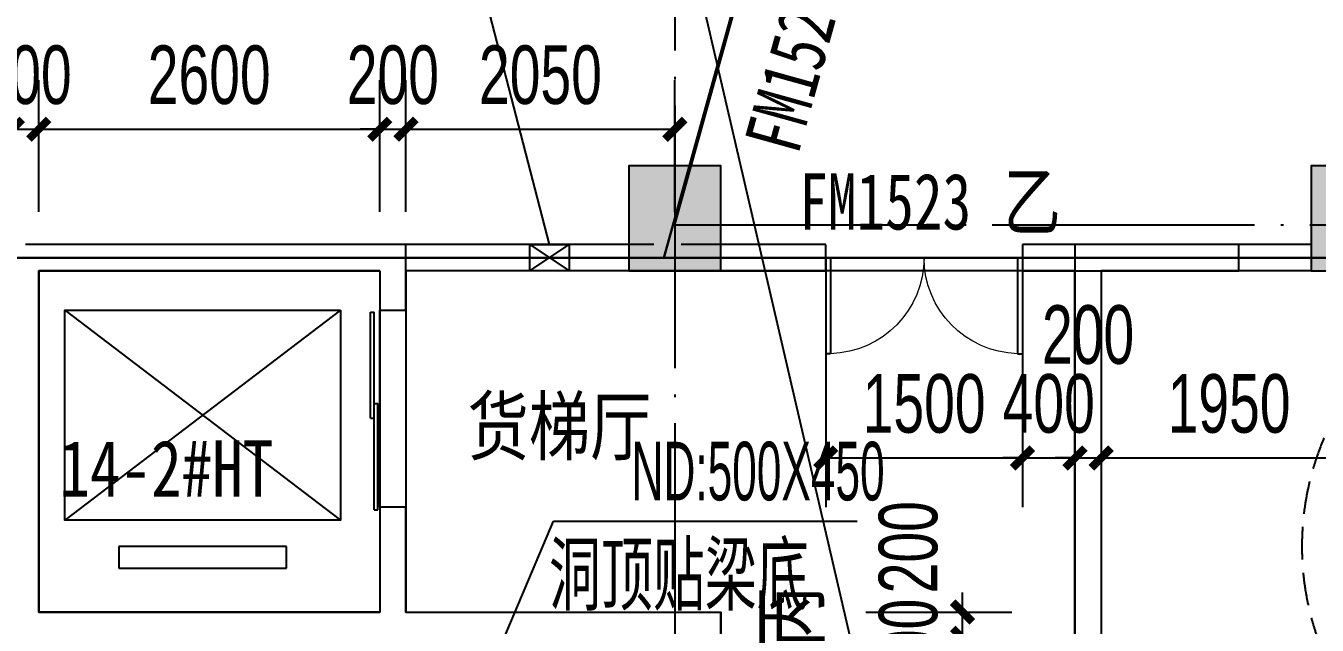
# Model space of a CAD drawing. Extents: x -409435 to 356702, y -107829 to 330904.
# Drawn here: x 99452 to 109297, y 18600 to 23167 of the extents above; entities that cross this region are included whole.
import ezdxf
from ezdxf.xclip import XClip

# ---------------------------------------------------------------- set-up
doc = ezdxf.new("R2010")
doc.units = 0
doc.header["$LTSCALE"] = 1000
doc.header["$MEASUREMENT"] = 0
doc.header["$XCLIPFRAME"] = 0
doc.linetypes.add('104-14# 核心筒$0$DASH', pattern=[0.35, 0.25, -0.1])
doc.linetypes.add('104-14# 核心筒$0$DOTE', pattern=[2.42, 2, -0.2, 0.02, -0.2])
for name, color, linetype in [('01-标注_尺寸', 124, 'Continuous'), ('01-标注_符号', 200, 'Continuous'), ('104-14# 核心筒$0$02-TEXT_标注', 130, 'Continuous'), ('104-14# 核心筒$0$A-E_电梯', 171, 'Continuous'), ('104-14# 核心筒$0$A_AXIS-轴线', 36, '104-14# 核心筒$0$DOTE'), ('104-14# 核心筒$0$A_STR-砌块墙', 121, 'Continuous'), ('104-14# 核心筒$0$A_STR-砼柱', 51, 'Continuous'), ('104-14# 核心筒$0$DOOR_FIRE_TEXT', 7, 'Continuous'), ('PUB_HATCH', 8, 'Continuous'), ('X-104 14#平面$0$02-TEXT_标注', 130, 'Continuous'), ('X-104 14#平面$0$A-TECH_电气', 240, 'Continuous'), ('X-104 14#平面$0$A_STR-砌块墙', 121, 'Continuous'), ('X-104 14#平面$0$DOOR_FIRE', 220, 'Continuous'), ('X-104 14#平面$0$DOOR_FIRE_TEXT', 7, 'Continuous'), ('建-标注-文本', 254, 'Continuous'), ('建-标注-索引', 75, 'Continuous')]:
    doc.layers.add(name, color=color, linetype=linetype)
doc.layers.add('104-14# 核心筒$0$04-不打印_辅助线', color=165, linetype='Continuous', plot=False)
doc.layers.add('DIM_MODI', color=6, linetype='Continuous', plot=False)
doc.layers.add('X-104 14#平面$0$000套内', color=226, linetype='Continuous', lineweight=30, plot=False)
doc.styles.add('104-14# 核心筒$0$_TCH_WINDOW', font='STXIHEI_0.TTF', dxfattribs={"width": 0.8, "height": 3.5})
doc.styles.add('104-14# 核心筒$0$Standard', font='STXIHEI_0.TTF', dxfattribs={"width": 0.8})
doc.styles.add('_TCH_DIM', font='ros.shx', dxfattribs={"width": 0.8, "height": 2, "bigfont": 'jd.shx'})
doc.styles.add('_TCH_DIM_T3', font='ros.shx', dxfattribs={"width": 0.705882, "bigfont": 'jd.shx'})
doc.styles.add('X-104 14#平面$0$_TCH_WINDOW', font='STXIHEI_0.TTF', dxfattribs={"width": 0.75, "height": 3.5})
doc.styles.add('X-104 14#平面$0$Standard', font='STXIHEI_0.TTF', dxfattribs={"width": 0.8})
doc.dimstyles.new('_TCH_ARCH&&150', dxfattribs={"dimtxt": 446.25, "dimasz": 150, "dimexe": 375, "dimexo": 450, "dimgap": 189.375, "dimtad": 1, "dimdec": 0, "dimzin": 0, "dimdsep": 46, "dimtxsty": '_TCH_DIM_T3', "dimblk": 'ARCHTICK', "dimcen": 0.09, "dimclrt": 7, "dimazin": 2, "dimtfac": 1, "dimtdec": 0, "dimtix": 1, "dimtmove": 2, "dimatfit": 3, "dimfxl": 0, "dimtolj": 1, "dimtzin": 0, "dimarcsym": 0})

# ---------------------------------------------------------------- blocks, each defined once
blk = doc.blocks.new('104-14# 核心筒$0$wrert')
for p, q in [((300, 200), (1900, 2300)), ((300, 2300), (1900, 200)), ((2265, 1890.12), (2100, 1890.12)), ((2100, 1890.12), (2100, 609.88)), ((2265, 609.88), (2265, 1890.12)), ((2100, 609.88), (2265, 609.88))]:
    blk.add_line(p, q)
for points in [[(0, 2600), (2600, 2600), (2600, 0), (0, 0)], [(300, 2300), (1900, 2300), (1900, 200), (300, 200), (300, 2300)]]:
    blk.add_lwpolyline(points, close=True)
blk = doc.blocks.new('104-14# 核心筒$0$$DorLib2D$00000128')
at = {"color": 0}
for points in [[(-0.4909, 0.8502), (-0.4909, 0.7099)], [(0.0491, 0.8502), (-0.4909, 0.8502)], [(0.0491, 0.8502), (0.0491, 0.7099)], [(0.0491, 0.7099), (-0.4909, 0.7099)], [(0.5132, 0.7099), (-0.0268, 0.7099)], [(-0.0268, 0.7099), (-0.0268, 0.5696)], [(0.5132, 0.7099), (0.5132, 0.5696)], [(0.5132, 0.5696), (-0.0268, 0.5696)], [(0.5, 0.5), (-0.5, 0.5)]]:
    blk.add_lwpolyline(points, dxfattribs=at)
blk = doc.blocks.new('_FZH')
blk.add_lwpolyline([(-0.5, -0.5), (0.5, -0.5), (0.5, 0.5), (-0.5, 0.5)], close=True)
at = {"layer": 'PUB_HATCH'}
blk.add_solid([(-0.5, -0.5), (0.5, -0.5), (-0.5, 0.5), (0.5, 0.5)], dxfattribs=at)
blk = doc.blocks.new('104-14# 核心筒')
at = {"layer": '104-14# 核心筒$0$04-不打印_辅助线', "linetype": '104-14# 核心筒$0$DASH'}
blk.add_arc((111280, 19200), 2100, 90, 270, dxfattribs=at)
at = {"layer": '104-14# 核心筒$0$A_AXIS-轴线'}
for p, q in [((104400, 54018.4), (104400, -8545.1)), ((104400, 21650), (110517.1, 43636)), ((104400, 21650), (120259.9, 21650))]:
    blk.add_line(p, q, dxfattribs=at)
at = {"layer": '104-14# 核心筒$0$A_STR-砌块墙'}
for p, q in [((102350, 21500), (99450, 21500)), ((102350, 21000), (102350, 21500)), ((107450, 21500), (107450, 17000)), ((109250, 21500), (107450, 21500)), ((99550, 21300), (99550, 20550)), ((102150, 21300), (99550, 21300)), ((102150, 21300), (102150, 21000)), ((107650, 21300), (107650, 17100)), ((109250, 21300), (107650, 21300)), ((102150, 21000), (102350, 21000)), ((99550, 20550), (99550, 18700)), ((102350, 19500), (102150, 19500)), ((102150, 19500), (102150, 18700)), ((102350, 18700), (102350, 19500)), ((99550, 18700), (102150, 18700)), ((102350, 18700), (102850, 18700)), ((102850, 18700), (103848.5, 18700)), ((103848.5, 18700), (104750, 18700)), ((104750, 18400), (104750, 18700))]:
    blk.add_line(p, q, dxfattribs=at)
at = {"layer": '104-14# 核心筒$0$A-E_电梯', "rotation": 270}
blk.add_blockref('104-14# 核心筒$0$wrert', (99550, 21300), dxfattribs=at)
at = {"layer": '104-14# 核心筒$0$A-E_电梯', "xscale": 1500, "yscale": -200, "zscale": 200, "rotation": 269.9999999999988}
blk.add_blockref('104-14# 核心筒$0$$DorLib2D$00000128', (102250, 20250), dxfattribs=at)
at = {"layer": '104-14# 核心筒$0$A_STR-砼柱', "xscale": 700, "yscale": 800, "zscale": 800}
for p in [(104400, 21700), (109600, 21700)]:
    blk.add_blockref('_FZH', p, dxfattribs=at)
at = {"layer": '104-14# 核心筒$0$02-TEXT_标注', "style": '104-14# 核心筒$0$Standard', "width": 0.8}
blk.add_text('14-2#HT', height=428.14, dxfattribs=at).set_placement((99707.9, 19580.1))
at = {"layer": '104-14# 核心筒$0$DOOR_FIRE_TEXT', "style": '104-14# 核心筒$0$_TCH_WINDOW', "width": 0.8}
blk.add_text('丙', height=428.1, rotation=90, dxfattribs=at).set_placement((105495.6, 18431.1))
blk = doc.blocks.new('*U419')
blk.add_lwpolyline([(200, 0), (200, 300), (0, 300), (0, 0), (200, 0), (0, 300), (0, 0), (200, 300)])
blk = doc.blocks.new('X-104 14#平面$0$dd')
at = {"layer": 'X-104 14#平面$0$A-TECH_电气', "xscale": -1, "rotation": 270}
blk.add_blockref('*U419', (103356.3, -277800), dxfattribs=at)
blk = doc.blocks.new('X-104 14#平面$0$$DorLib2D$00000002')
for p, q in [((-0.5, 0), (-0.5, 0.4875)), ((-0.475, 0.4875), (-0.5, 0.4875)), ((-0.475, 0), (-0.475, 0.4875)), ((0.475, 0), (0.475, 0.4875)), ((0.475, 0.4875), (0.5, 0.4875)), ((0.5, 0), (0.5, 0.4875)), ((-0.5, 0), (-0.475, 0)), ((0.5, 0), (0.475, 0))]:
    blk.add_line(p, q)
at = {"lineweight": 13}
for centre, start, end in [((-0.4875, 0), 0, 88.53072), ((0.4875, 0), 91.46928, 180)]:
    blk.add_arc(centre, 0.4875, start, end, dxfattribs=at)
blk = doc.blocks.new('X-104 14#平面')
at = {"layer": 'Defpoints', "color": 1}
blk.add_lwpolyline([(116600.2, 11900), (107450, 11900), (107450, 21300), (102350, 21300), (102350, 18700), (104750, 18700), (104750, 16300), (100150, 16300), (100150, 14800), (104750, 14800), (104750, 12300), (97418.8, 12300), (77552.9, 32183.5), (74724.4, 29355.1), (86750, 17329.5), (86750, 10200), (93750, 10200), (93750, 7900), (95050, 7900), (95050, 8100), (100667.2, 8100), (110242.7, 1395.5), (116600.2, 10475)], close=True, dxfattribs=at)
at = {"layer": 'X-104 14#平面$0$000套内'}
for points in [[(96133, 32326.4), (85535.9, 35276.2), (87132.4, 41014.3), (83542.7, 42013), (76213.2, 35359.5), (78361.9, 32992.5), (77623.6, 32254.2), (95700, 14177.8), (95700, 21400), (113750, 21400), (113750, 26000), (116750.2, 26000), (116750.2, 38348.2), (99169.4, 43239.7)], [(116750.2, 38348.2), (109586.6, 40341.4), (104316.5, 21400), (113750, 21400), (113750, 26000), (116750.2, 26000)]]:
    blk.add_lwpolyline(points, close=True, dxfattribs=at)
at = {"layer": 'X-104 14#平面$0$A_STR-砌块墙'}
for p, q in [((104240.5, 21500), (102350, 21500)), ((102350, 21300), (102350, 21500)), ((105550, 21500), (104448.1, 21500)), ((105550, 21300), (105550, 21500)), ((108700, 21500), (107050, 21500)), ((107050, 21500), (107050, 21300)), ((108700, 21300), (108700, 21500)), ((104316.5, 21300), (102350, 21300)), ((104316.5, 21300), (105550, 21300)), ((107050, 21300), (108700, 21300))]:
    blk.add_line(p, q, dxfattribs=at)
ref = blk.add_blockref('104-14# 核心筒', (0, 0))
XClip(ref).set_block_clipping_path([(-38664.3623821461, -25500), (139216.5485069363, 330900)])
blk.add_blockref('X-104 14#平面$0$dd', (-62.7, 299100))
at = {"layer": 'X-104 14#平面$0$DOOR_FIRE', "xscale": -1500, "yscale": 1500, "zscale": 200, "rotation": 179.9999989690633}
blk.add_blockref('X-104 14#平面$0$$DorLib2D$00000002', (106300, 21400), dxfattribs=at)
at = {"layer": 'X-104 14#平面$0$02-TEXT_标注', "style": 'X-104 14#平面$0$Standard', "width": 0.8}
blk.add_text('货梯厅', height=428.14, dxfattribs=at).set_placement((102819.2, 19901.7))
at = {"layer": 'X-104 14#平面$0$DOOR_FIRE_TEXT', "style": 'X-104 14#平面$0$_TCH_WINDOW', "width": 0.75}
for s, height, rotation, p in [('FM1523', 428.14, 74.4519, (105338.6, 22174.6)), ('乙', 428.1, 360, (106904.4, 21615.3)), ('FM1523', 428.14, 360, (105348.3, 21615.3))]:
    blk.add_text(s, height=height, rotation=rotation, dxfattribs=at).set_placement(p)
blk = doc.blocks.new('ddcc')
at = {"layer": '01-标注_符号'}
blk.add_line((103443.6, 21500), (102489.3, 25194.7), dxfattribs=at)
blk = doc.blocks.new('sjdfadsfiididdi')
at = {"layer": '建-标注-索引'}
for p, q in [((102950, 18150), (103473.7, 19393.6)), ((103473.7, 19393.6), (105789.3, 19393.6))]:
    blk.add_line(p, q, dxfattribs=at)
at = {"layer": '建-标注-文本', "style": '_TCH_DIM'}
for s, height, width, p in [('ND:500X450', 446.25, 0.564706, (104069.4, 19551.1)), ('洞顶贴梁底', 520.93, 0.8, (103440.6, 18711.1))]:
    blk.add_text(s, height=height, dxfattribs=dict(at, width=width)).set_placement(p)
blk = doc.blocks.new('_ArchTick')
at = {"color": 0, "linetype": 'ByBlock', "const_width": 0.4}
blk.add_lwpolyline([(-0.5, -0.5), (0.5, 0.5)], dxfattribs=at)
blk = doc.blocks.new('*D1030')
at = {"layer": '01-标注_尺寸', "color": 0, "lineweight": -2, "transparency": 16777216}
for p, q in [((105550, 21050), (105550, 19499.2)), ((107050, 21050), (107050, 19499.2)), ((105550, 19874.2), (107050, 19874.2))]:
    blk.add_line(p, q, dxfattribs=at)
at = {"layer": 'Defpoints', "color": 0, "transparency": 16777216}
for p in [(105550, 21500), (107050, 21500), (107050, 19874.2)]:
    blk.add_point(p, dxfattribs=at)
at = {"layer": '01-标注_尺寸', "color": 0, "lineweight": -2, "transparency": 16777216, "xscale": 150, "yscale": 150, "zscale": 150, "rotation": 180}
blk.add_blockref('_ArchTick', (105550, 19874.2), dxfattribs=at)
at = {"layer": '01-标注_尺寸', "color": 0, "lineweight": -2, "transparency": 16777216, "xscale": 150, "yscale": 150, "zscale": 150}
blk.add_blockref('_ArchTick', (107050, 19874.2), dxfattribs=at)
at = {"layer": '01-标注_尺寸', "color": 7, "transparency": 16777216, "insert": (106300, 20286.7), "char_height": 446.25, "attachment_point": 5, "style": '_TCH_DIM_T3'}
blk.add_mtext('\\A1;1500', dxfattribs=at)
blk = doc.blocks.new('*D1031')
at = {"layer": '01-标注_尺寸', "color": 0, "lineweight": -2, "transparency": 16777216}
for p, q in [((107050, 21050), (107050, 19499.2)), ((107450, 21050), (107450, 19499.2)), ((107050, 19874.2), (106900, 19874.2)), ((107050, 19874.2), (107450, 19874.2)), ((107450, 19874.2), (107600, 19874.2))]:
    blk.add_line(p, q, dxfattribs=at)
at = {"layer": 'Defpoints', "color": 0, "transparency": 16777216}
for p in [(107050, 21500), (107450, 21500), (107450, 19874.2)]:
    blk.add_point(p, dxfattribs=at)
at = {"layer": '01-标注_尺寸', "color": 0, "lineweight": -2, "transparency": 16777216, "xscale": 150, "yscale": 150, "zscale": 150}
blk.add_blockref('_ArchTick', (107050, 19874.2), dxfattribs=at)
at = {"layer": '01-标注_尺寸', "color": 0, "lineweight": -2, "transparency": 16777216, "xscale": 150, "yscale": 150, "zscale": 150, "rotation": 180}
blk.add_blockref('_ArchTick', (107450, 19874.2), dxfattribs=at)
at = {"layer": '01-标注_尺寸', "color": 7, "transparency": 16777216, "insert": (107250, 20286.7), "char_height": 446.25, "attachment_point": 5, "style": '_TCH_DIM_T3'}
blk.add_mtext('\\A1;400', dxfattribs=at)
blk = doc.blocks.new('*D1032')
at = {"layer": '01-标注_尺寸', "color": 0, "lineweight": -2, "transparency": 16777216}
for p, q in [((107450, 21050), (107450, 19499.2)), ((107650, 21050), (107650, 19499.2)), ((107450, 19874.2), (107300, 19874.2)), ((107450, 19874.2), (107650, 19874.2)), ((107650, 19874.2), (107800, 19874.2))]:
    blk.add_line(p, q, dxfattribs=at)
at = {"layer": 'Defpoints', "color": 0, "transparency": 16777216}
for p in [(107450, 21500), (107650, 21500), (107650, 19874.2)]:
    blk.add_point(p, dxfattribs=at)
at = {"layer": '01-标注_尺寸', "color": 0, "lineweight": -2, "transparency": 16777216, "xscale": 150, "yscale": 150, "zscale": 150}
blk.add_blockref('_ArchTick', (107450, 19874.2), dxfattribs=at)
at = {"layer": '01-标注_尺寸', "color": 0, "lineweight": -2, "transparency": 16777216, "xscale": 150, "yscale": 150, "zscale": 150, "rotation": 180}
blk.add_blockref('_ArchTick', (107650, 19874.2), dxfattribs=at)
at = {"layer": '01-标注_尺寸', "color": 7, "transparency": 16777216, "insert": (107550, 20811.7), "char_height": 446.25, "attachment_point": 5, "style": '_TCH_DIM_T3'}
blk.add_mtext('\\A1;200', dxfattribs=at)
blk = doc.blocks.new('*D1033')
at = {"layer": '01-标注_尺寸', "color": 0, "lineweight": -2, "transparency": 16777216}
for p, q in [((107650, 21050), (107650, 19499.2)), ((109600, 21050), (109600, 19499.2)), ((107650, 19874.2), (109600, 19874.2))]:
    blk.add_line(p, q, dxfattribs=at)
at = {"layer": 'Defpoints', "color": 0, "transparency": 16777216}
for p in [(107650, 21500), (109600, 21500), (109600, 19874.2)]:
    blk.add_point(p, dxfattribs=at)
at = {"layer": '01-标注_尺寸', "color": 0, "lineweight": -2, "transparency": 16777216, "xscale": 150, "yscale": 150, "zscale": 150, "rotation": 180}
blk.add_blockref('_ArchTick', (107650, 19874.2), dxfattribs=at)
at = {"layer": '01-标注_尺寸', "color": 0, "lineweight": -2, "transparency": 16777216, "xscale": 150, "yscale": 150, "zscale": 150}
blk.add_blockref('_ArchTick', (109600, 19874.2), dxfattribs=at)
at = {"layer": '01-标注_尺寸', "color": 7, "transparency": 16777216, "insert": (108625, 20286.7), "char_height": 446.25, "attachment_point": 5, "style": '_TCH_DIM_T3'}
blk.add_mtext('\\A1;1950', dxfattribs=at)
blk = doc.blocks.new('*D1180')
at = {"layer": '01-标注_尺寸', "color": 0, "lineweight": -2, "transparency": 16777216}
for p, q in [((99350, 21750), (99350, 22754.4)), ((99550, 21750), (99550, 22754.4)), ((99350, 22379.4), (99200, 22379.4)), ((99350, 22379.4), (99550, 22379.4)), ((99550, 22379.4), (99700, 22379.4))]:
    blk.add_line(p, q, dxfattribs=at)
at = {"layer": 'Defpoints', "color": 0, "transparency": 16777216}
for p in [(99550, 22379.4), (99350, 21300), (99550, 21300)]:
    blk.add_point(p, dxfattribs=at)
at = {"layer": '01-标注_尺寸', "color": 0, "lineweight": -2, "transparency": 16777216, "xscale": 150, "yscale": 150, "zscale": 150}
blk.add_blockref('_ArchTick', (99350, 22379.4), dxfattribs=at)
at = {"layer": '01-标注_尺寸', "color": 0, "lineweight": -2, "transparency": 16777216, "xscale": 150, "yscale": 150, "zscale": 150, "rotation": 180}
blk.add_blockref('_ArchTick', (99550, 22379.4), dxfattribs=at)
at = {"layer": '01-标注_尺寸', "color": 7, "transparency": 16777216, "insert": (99450, 22791.9), "char_height": 446.25, "attachment_point": 5, "style": '_TCH_DIM_T3'}
blk.add_mtext('\\A1;200', dxfattribs=at)
blk = doc.blocks.new('*D1181')
at = {"layer": '01-标注_尺寸', "color": 0, "lineweight": -2, "transparency": 16777216}
for p, q in [((99550, 21750), (99550, 22754.4)), ((102150, 21750), (102150, 22754.4)), ((99550, 22379.4), (102150, 22379.4))]:
    blk.add_line(p, q, dxfattribs=at)
at = {"layer": 'Defpoints', "color": 0, "transparency": 16777216}
for p in [(102150, 22379.4), (99550, 21300), (102150, 21300)]:
    blk.add_point(p, dxfattribs=at)
at = {"layer": '01-标注_尺寸', "color": 0, "lineweight": -2, "transparency": 16777216, "xscale": 150, "yscale": 150, "zscale": 150, "rotation": 180}
blk.add_blockref('_ArchTick', (99550, 22379.4), dxfattribs=at)
at = {"layer": '01-标注_尺寸', "color": 0, "lineweight": -2, "transparency": 16777216, "xscale": 150, "yscale": 150, "zscale": 150}
blk.add_blockref('_ArchTick', (102150, 22379.4), dxfattribs=at)
at = {"layer": '01-标注_尺寸', "color": 7, "transparency": 16777216, "insert": (100850, 22791.9), "char_height": 446.25, "attachment_point": 5, "style": '_TCH_DIM_T3'}
blk.add_mtext('\\A1;2600', dxfattribs=at)
blk = doc.blocks.new('*D1182')
at = {"layer": '01-标注_尺寸', "color": 0, "lineweight": -2, "transparency": 16777216}
for p, q in [((102150, 21750), (102150, 22754.4)), ((102350, 21750), (102350, 22754.4)), ((102150, 22379.4), (102000, 22379.4)), ((102150, 22379.4), (102350, 22379.4)), ((102350, 22379.4), (102500, 22379.4))]:
    blk.add_line(p, q, dxfattribs=at)
at = {"layer": 'Defpoints', "color": 0, "transparency": 16777216}
for p in [(102350, 22379.4), (102150, 21300), (102350, 21300)]:
    blk.add_point(p, dxfattribs=at)
at = {"layer": '01-标注_尺寸', "color": 0, "lineweight": -2, "transparency": 16777216, "xscale": 150, "yscale": 150, "zscale": 150}
blk.add_blockref('_ArchTick', (102150, 22379.4), dxfattribs=at)
at = {"layer": '01-标注_尺寸', "color": 0, "lineweight": -2, "transparency": 16777216, "xscale": 150, "yscale": 150, "zscale": 150, "rotation": 180}
blk.add_blockref('_ArchTick', (102350, 22379.4), dxfattribs=at)
at = {"layer": '01-标注_尺寸', "color": 7, "transparency": 16777216, "insert": (102250, 22791.9), "char_height": 446.25, "attachment_point": 5, "style": '_TCH_DIM_T3'}
blk.add_mtext('\\A1;200', dxfattribs=at)
blk = doc.blocks.new('*D1183')
at = {"layer": '01-标注_尺寸', "color": 0, "lineweight": -2, "transparency": 16777216}
for p, q in [((102350, 21750), (102350, 22754.4)), ((104400, 21750), (104400, 22754.4)), ((102350, 22379.4), (104400, 22379.4))]:
    blk.add_line(p, q, dxfattribs=at)
at = {"layer": 'Defpoints', "color": 0, "transparency": 16777216}
for p in [(104400, 22379.4), (102350, 21300), (104400, 21300)]:
    blk.add_point(p, dxfattribs=at)
at = {"layer": '01-标注_尺寸', "color": 0, "lineweight": -2, "transparency": 16777216, "xscale": 150, "yscale": 150, "zscale": 150, "rotation": 180}
blk.add_blockref('_ArchTick', (102350, 22379.4), dxfattribs=at)
at = {"layer": '01-标注_尺寸', "color": 0, "lineweight": -2, "transparency": 16777216, "xscale": 150, "yscale": 150, "zscale": 150}
blk.add_blockref('_ArchTick', (104400, 22379.4), dxfattribs=at)
at = {"layer": '01-标注_尺寸', "color": 7, "transparency": 16777216, "insert": (103375, 22791.9), "char_height": 446.25, "attachment_point": 5, "style": '_TCH_DIM_T3'}
blk.add_mtext('\\A1;2050', dxfattribs=at)
blk = doc.blocks.new('*D2133')
at = {"layer": '01-标注_尺寸', "color": 0, "lineweight": -2, "transparency": 16777216}
for p, q in [((106592.9, 18700), (106592.9, 18850)), ((105856.1, 18700), (106967.9, 18700)), ((106592.9, 18500), (106592.9, 18700)), ((105856.1, 18500), (106967.9, 18500)), ((106592.9, 18500), (106592.9, 18350))]:
    blk.add_line(p, q, dxfattribs=at)
at = {"layer": 'Defpoints', "color": 0, "transparency": 16777216}
for p in [(105406.1, 18700), (106592.9, 18700), (105406.1, 18500)]:
    blk.add_point(p, dxfattribs=at)
at = {"layer": '01-标注_尺寸', "color": 0, "lineweight": -2, "transparency": 16777216, "xscale": 150, "yscale": 150, "zscale": 150}
for p, rotation in [((106592.9, 18700), 270), ((106592.9, 18500), 90)]:
    blk.add_blockref('_ArchTick', p, dxfattribs=dict(at, rotation=rotation))
at = {"layer": '01-标注_尺寸', "color": 7, "transparency": 16777216, "insert": (106180.4, 19193.9), "char_height": 446.25, "attachment_point": 5, "rotation": 90, "style": '_TCH_DIM_T3'}
blk.add_mtext('\\A1;200', dxfattribs=at)
blk = doc.blocks.new('*D2134')
at = {"layer": '01-标注_尺寸', "color": 0, "lineweight": -2, "transparency": 16777216}
for p, q in [((106592.9, 18500), (106592.9, 18650)), ((105856.1, 18500), (106967.9, 18500)), ((106592.9, 18400), (106592.9, 18500)), ((105856.1, 18400), (106967.9, 18400)), ((106592.9, 18400), (106592.9, 18250))]:
    blk.add_line(p, q, dxfattribs=at)
at = {"layer": 'Defpoints', "color": 0, "transparency": 16777216}
for p in [(105406.1, 18500), (106592.9, 18500), (105406.1, 18400)]:
    blk.add_point(p, dxfattribs=at)
at = {"layer": '01-标注_尺寸', "color": 0, "lineweight": -2, "transparency": 16777216, "xscale": 150, "yscale": 150, "zscale": 150}
for p, rotation in [((106592.9, 18500), 270), ((106592.9, 18400), 90)]:
    blk.add_blockref('_ArchTick', p, dxfattribs=dict(at, rotation=rotation))
at = {"layer": '01-标注_尺寸', "color": 7, "transparency": 16777216, "insert": (106180.4, 18450), "char_height": 446.25, "attachment_point": 5, "rotation": 90, "style": '_TCH_DIM_T3'}
blk.add_mtext('\\A1;100', dxfattribs=at)

msp = doc.modelspace()

# ---------------------------------------------------------------- linework, layer by layer
at = {"layer": 'DIM_MODI'}
msp.add_line((87688.9, 96224.8), (135070.5, -107829.1), dxfattribs=at)

# ---------------------------------------------------------------- block references
for name in ['X-104 14#平面', 'ddcc', 'sjdfadsfiididdi']:
    msp.add_blockref(name, (0, 0))

# ---------------------------------------------------------------- dimensions: what is measured, and where the dimension line sits
at = {"layer": '01-标注_尺寸'}
for p1, p2, distance, picture, middle in [((99350, 21300), (99550, 21300), 1079.4, '*D1180', (99450, 22791.9)), ((99550, 21300), (102150, 21300), 1079.4, '*D1181', (100850, 22791.9)), ((102150, 21300), (102350, 21300), 1079.4, '*D1182', (102250, 22791.9)), ((102350, 21300), (104400, 21300), 1079.4, '*D1183', (103375, 22791.9)), ((105550, 21500), (107050, 21500), -1625.8, '*D1030', (106300, 20286.7)), ((107050, 21500), (107450, 21500), -1625.8, '*D1031', (107250, 20286.7)), ((107650, 21500), (109600, 21500), -1625.8, '*D1033', (108625, 20286.7)), ((105406.1, 18400), (105406.1, 18500), -1186.8, '*D2134', (106180.4, 18450))]:
    dim = msp.add_aligned_dim(p1=p1, p2=p2, distance=distance, dimstyle='_TCH_ARCH&&150', dxfattribs=at)
    dim.commit()
    dim.dimension.update_dxf_attribs({"geometry": picture, "text_midpoint": middle})
for base, p1, p2, angle, picture, middle in [((107650, 19874.2), (107450, 21500), (107650, 21500), 360, '*D1032', (107550, 20811.7)), ((106592.9, 18700), (105406.1, 18500), (105406.1, 18700), 90, '*D2133', (106180.4, 19193.9))]:
    dim = msp.add_linear_dim(base=base, p1=p1, p2=p2, angle=angle, dimstyle='_TCH_ARCH&&150', dxfattribs=at)
    dim.commit()
    dim.dimension.update_dxf_attribs({"geometry": picture, "text_midpoint": middle, "dimtype": 161})

doc.saveas('drawing.dxf')
